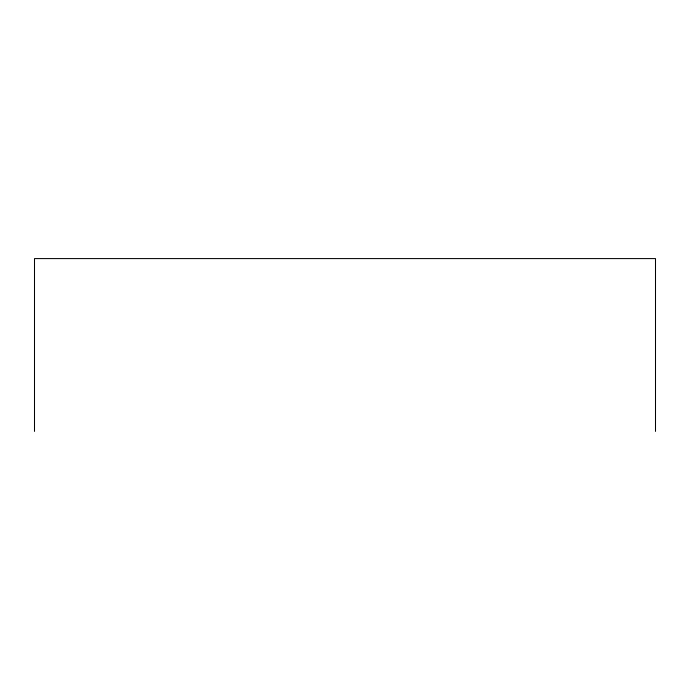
<?xml version="1.0" encoding="UTF-8"?>
<svg xmlns="http://www.w3.org/2000/svg" width="690" height="690" viewBox="0 0 690 690"><rect width="100%" height="100%" fill="white"/><g stroke="black" fill="none" stroke-linecap="round" stroke-linejoin="round"><path stroke-width="1.03" d="M655.5 431.414L655.5 258.586L34.5 258.586L34.5 431.414"/></g></svg>
